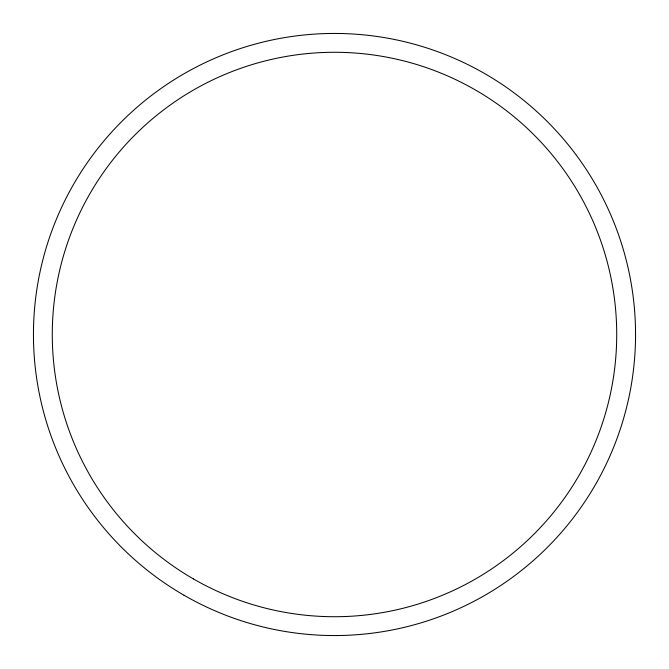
<?xml version="1.0" encoding="UTF-8"?>
<svg xmlns="http://www.w3.org/2000/svg" width="669" height="669" viewBox="0 0 669 669"><rect width="100%" height="100%" fill="white"/><g stroke="black" fill="none" stroke-linecap="round" stroke-linejoin="round"><path stroke-width="1" d="M183.975 595.218A301.05 301.05 0 0 0 635.55 334.5A301.05 301.05 0 0 0 183.975 73.782A301.05 301.05 0 0 0 183.975 595.218M193.391 578.911A282.218 282.218 0 0 0 616.718 334.5A282.218 282.218 0 0 0 193.391 90.089A282.218 282.218 0 0 0 193.391 578.911"/></g></svg>
